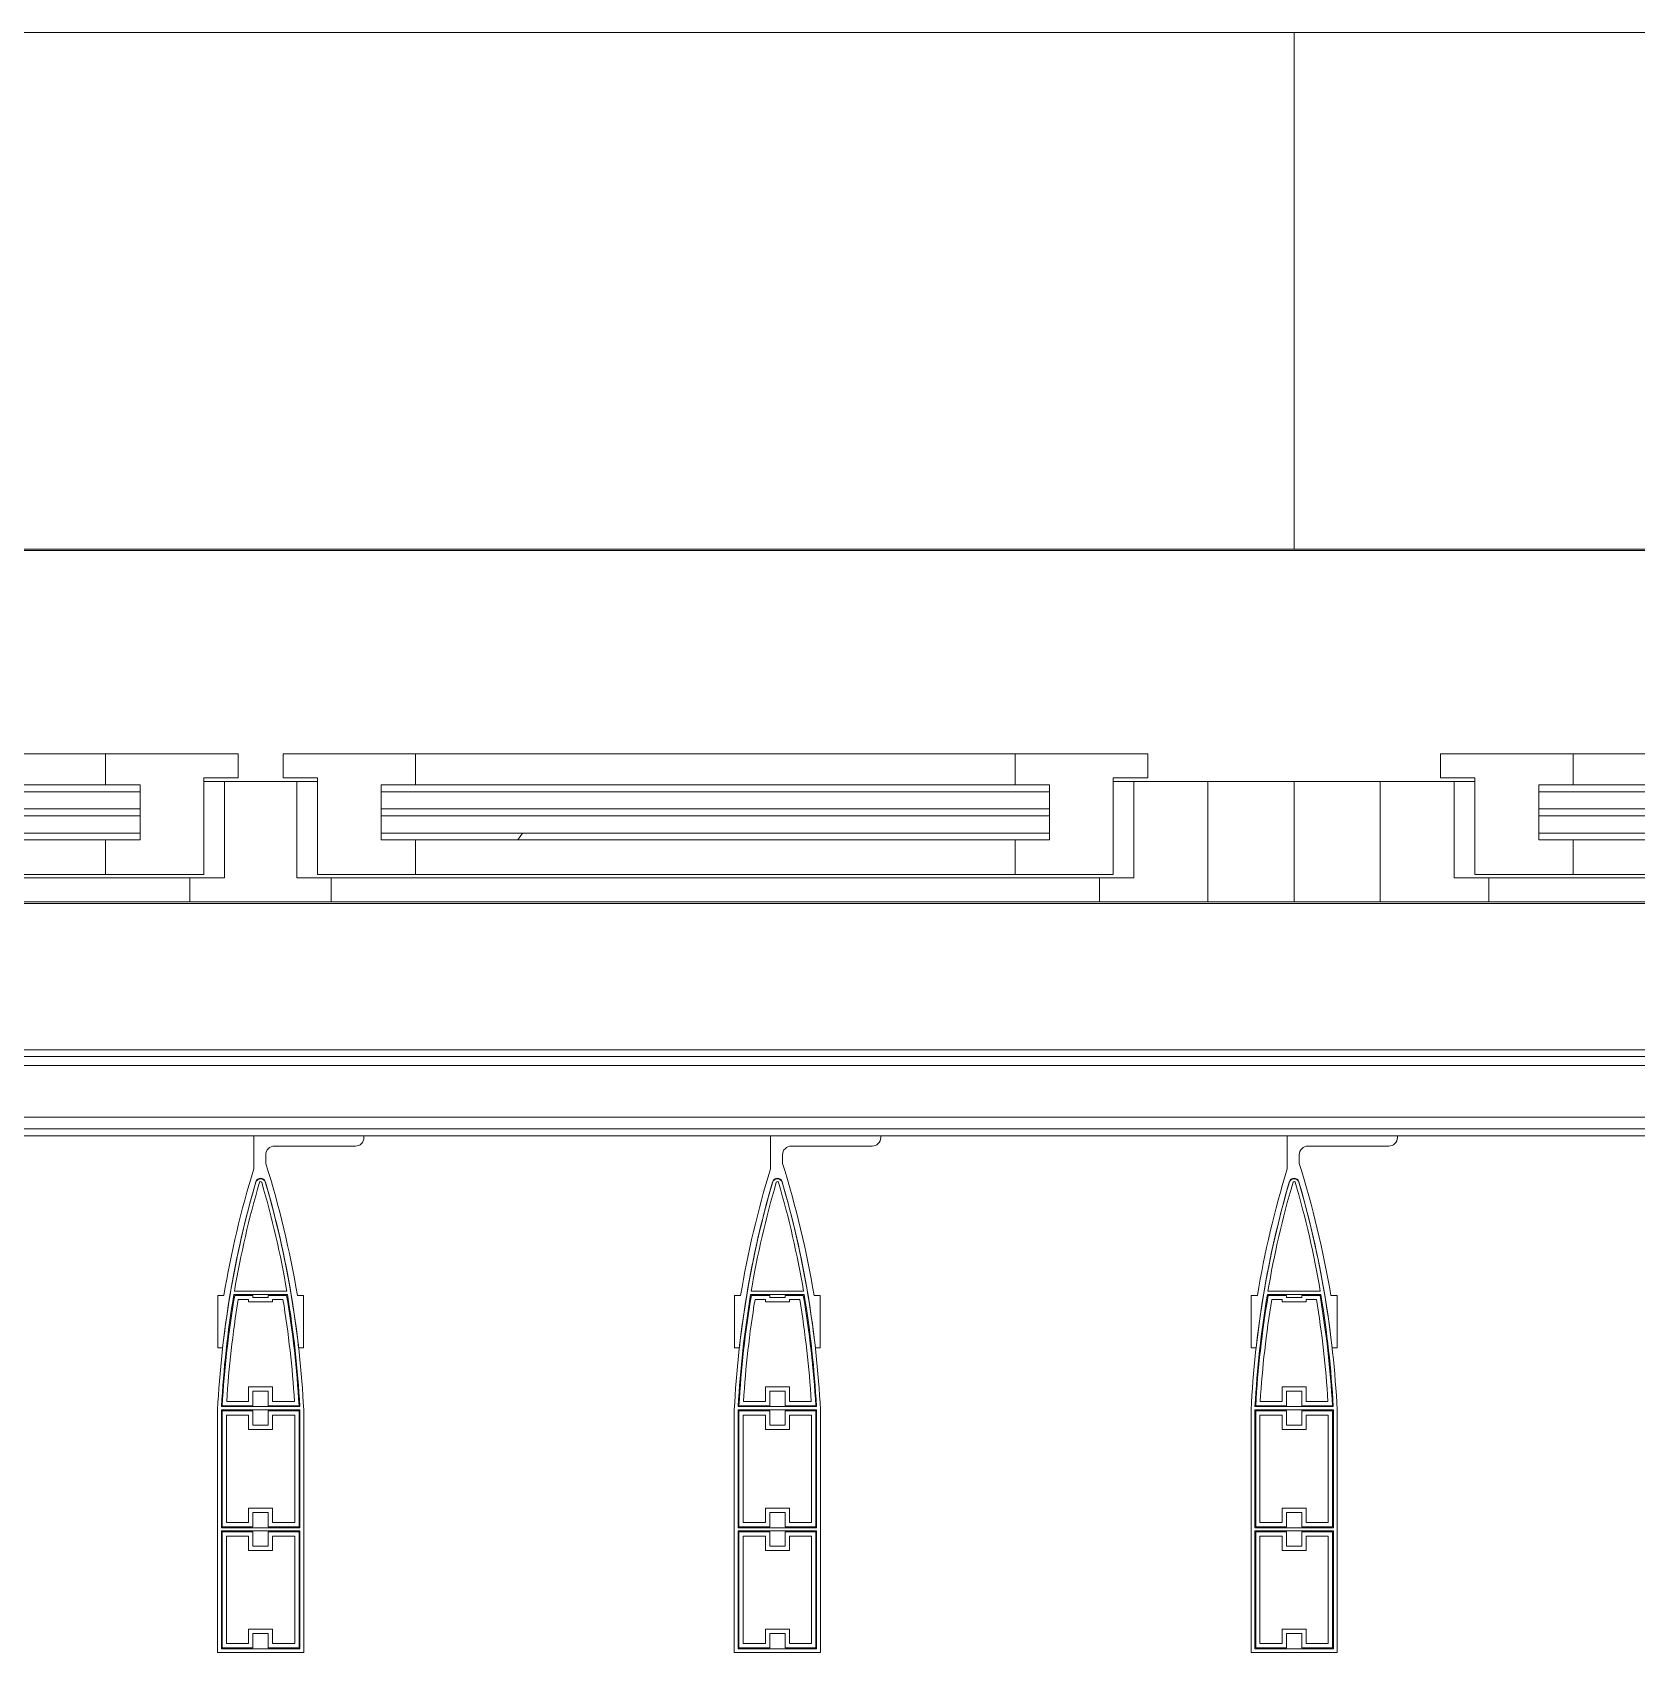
# Model space of a CAD drawing. Header units: millimetres. Extents: x 48966 to 155647, y -43515 to 26217.
# Drawn here: x 112499 to 113430, y -32323 to -31383 of the extents above; entities that cross this region are included whole.
import ezdxf

# ---------------------------------------------------------------- set-up
doc = ezdxf.new("R2010")
doc.units = ezdxf.units.MM
doc.linetypes.add('Осевые', pattern=[6350, 1270, -952.5, 3175, -952.5])
doc.linetypes.add('Сверху', pattern=[793.75, 476.25, -317.5])
for name, color, linetype, lineweight in [('Каркас_Импост', 7, 'Continuous', 9), ('Обобщенные модели', 7, 'Continuous', 9), ('Обобщенные модели-1', 7, 'Continuous', 18), ('Окна', 7, 'Continuous', 9), ('Окна-2', 7, 'Сверху', 9), ('Оси-2', 7, 'Осевые', 9), ('Остекление', 7, 'Continuous', 9), ('Перекрытия', 7, 'Continuous', 9), ('Стены', 7, 'Continuous', 9)]:
    doc.layers.add(name, color=color, linetype=linetype, lineweight=lineweight)
doc.layers.add('Окна-1', color=7, linetype='Continuous', lineweight=9, true_color=0x804000)
pattern_1 = [(56.31, (112311.58, -32158.53), (533.399, 1066.80005), [201.168, -1722.033]), (56.31, (112300.92, -32126.53), (533.399, 1066.80005), [201.168, -1722.033]), (56.31, (112364.92, -32126.53), (533.399, 1066.80005), [201.168, -1722.033])]

# ---------------------------------------------------------------- blocks, each defined once
blk = doc.blocks.new('Обвязочная балка 1 - Обвязочная балка 1-1451838-План 5-го этажа на отм_ _12_600')
at = {"layer": 'Обобщенные модели'}
for p, q in [((124281.62, -31982.64), (79137.59, -31982.64)), ((79137.65, -32012.52), (124281.62, -32012.52))]:
    blk.add_line(p, q, dxfattribs=at)
at = {"layer": 'Обобщенные модели-1'}
for p, q in [((124281.62, -31973.44), (79137.57, -31973.44)), ((79137.58, -31977.44), (124281.62, -31977.44)), ((124281.62, -32019.44), (79137.67, -32019.44)), ((79137.67, -32023.44), (124281.62, -32023.44))]:
    blk.add_line(p, q, dxfattribs=at)
blk = doc.blocks.new('Профиль ламели498 - Профиль ламели-1601713-План 5-го этажа на отм_ _12_600')
at = {"layer": 'Обобщенные модели-1'}
for p, q in [((89806.85, 24507.07), (89806.85, 24366.17)), ((89856.85, 24507.07), (89806.85, 24507.07)), ((89809.05, 24436.47), (89809.05, 24504.87)), ((89809.05, 24504.87), (89854.65, 24504.87)), ((89827.4, 24504.37), (89809.55, 24504.37)), ((89809.55, 24504.37), (89809.55, 24436.97)), ((89812.05, 24439.47), (89812.05, 24501.87)), ((89812.05, 24501.87), (89824.9, 24501.87)), ((89824.9, 24501.87), (89824.9, 24493.47)), ((89827.4, 24495.97), (89827.4, 24504.37)), ((89854.15, 24504.37), (89836.3, 24504.37)), ((89836.3, 24504.37), (89836.3, 24495.97)), ((89838.8, 24493.47), (89838.8, 24501.87)), ((89838.8, 24501.87), (89851.65, 24501.87)), ((89851.65, 24501.87), (89851.65, 24439.47)), ((89854.15, 24436.97), (89854.15, 24504.37)), ((89854.65, 24504.87), (89854.65, 24436.47)), ((89856.85, 24366.17), (89856.85, 24507.07)), ((89824.9, 24493.47), (89838.8, 24493.47)), ((89836.3, 24495.97), (89827.4, 24495.97)), ((89838.8, 24447.87), (89824.9, 24447.87)), ((89824.9, 24447.87), (89824.9, 24439.47)), ((89827.4, 24436.97), (89827.4, 24445.37)), ((89827.4, 24445.37), (89836.3, 24445.37)), ((89836.3, 24445.37), (89836.3, 24436.97)), ((89838.8, 24439.47), (89838.8, 24447.87)), ((89854.65, 24436.47), (89809.05, 24436.47)), ((89809.55, 24436.97), (89827.4, 24436.97)), ((89824.9, 24439.47), (89812.05, 24439.47)), ((89836.3, 24436.97), (89854.15, 24436.97)), ((89851.65, 24439.47), (89838.8, 24439.47)), ((89809.05, 24434.57), (89854.65, 24434.57)), ((89809.05, 24366.17), (89809.05, 24434.57)), ((89827.4, 24434.07), (89809.55, 24434.07)), ((89809.55, 24434.07), (89809.55, 24366.67)), ((89812.05, 24369.17), (89812.05, 24431.57)), ((89812.05, 24431.57), (89824.9, 24431.57)), ((89824.9, 24431.57), (89824.9, 24423.17)), ((89827.4, 24425.67), (89827.4, 24434.07)), ((89854.15, 24434.07), (89836.3, 24434.07)), ((89836.3, 24434.07), (89836.3, 24425.67)), ((89838.8, 24423.17), (89838.8, 24431.57)), ((89838.8, 24431.57), (89851.65, 24431.57)), ((89851.65, 24431.57), (89851.65, 24369.17)), ((89854.15, 24366.67), (89854.15, 24434.07)), ((89854.65, 24434.57), (89854.65, 24366.17)), ((89824.9, 24423.17), (89838.8, 24423.17)), ((89836.3, 24425.67), (89827.4, 24425.67)), ((89838.8, 24377.57), (89824.9, 24377.57)), ((89824.9, 24377.57), (89824.9, 24369.17)), ((89827.4, 24366.67), (89827.4, 24375.07)), ((89827.4, 24375.07), (89836.3, 24375.07)), ((89836.3, 24375.07), (89836.3, 24366.67)), ((89838.8, 24369.17), (89838.8, 24377.57)), ((89854.65, 24366.17), (89809.05, 24366.17)), ((89809.15, 24364.27), (89854.55, 24364.27)), ((89809.55, 24366.67), (89827.4, 24366.67)), ((89827.4, 24363.77), (89809.55, 24363.77)), ((89824.9, 24369.17), (89812.05, 24369.17)), ((89812.2, 24361.27), (89824.9, 24361.27)), ((89824.9, 24361.27), (89824.9, 24352.87)), ((89827.4, 24355.37), (89827.4, 24363.77)), ((89836.3, 24366.67), (89854.15, 24366.67)), ((89854.15, 24363.77), (89836.3, 24363.77)), ((89836.3, 24363.77), (89836.3, 24355.37)), ((89851.65, 24369.17), (89838.8, 24369.17)), ((89838.8, 24352.87), (89838.8, 24361.27)), ((89838.8, 24361.27), (89851.51, 24361.27)), ((89824.9, 24352.87), (89838.8, 24352.87)), ((89836.3, 24355.37), (89827.4, 24355.37)), ((89809.78, 24330.07), (89806.93, 24330.07)), ((89806.93, 24330.07), (89806.93, 24299.67)), ((89856.78, 24330.07), (89853.92, 24330.07)), ((89856.78, 24299.67), (89856.78, 24330.07)), ((89806.93, 24299.67), (89810.54, 24299.67)), ((89847.38, 24299.17), (89816.33, 24299.17)), ((89816.65, 24297.27), (89847.05, 24297.27)), ((89816.8, 24299.67), (89827.4, 24299.67)), ((89824.9, 24302.17), (89818.88, 24302.17)), ((89838.8, 24303.47), (89824.9, 24303.47)), ((89824.9, 24303.47), (89824.9, 24302.17)), ((89827.4, 24299.67), (89827.4, 24300.97)), ((89827.4, 24300.97), (89836.3, 24300.97)), ((89836.3, 24300.97), (89836.3, 24299.67)), ((89836.3, 24299.67), (89846.9, 24299.67)), ((89838.8, 24302.17), (89838.8, 24303.47)), ((89844.82, 24302.17), (89838.8, 24302.17)), ((89853.16, 24299.67), (89856.78, 24299.67)), ((89828.85, 24223.05), (89828.85, 24218.07)), ((89835.85, 24207.07), (89835.85, 24226.28)), ((89823.85, 24213.07), (89776.85, 24213.07)), ((89771.85, 24208.07), (89771.85, 24207.07)), ((89771.85, 24207.07), (89835.85, 24207.07))]:
    blk.add_line(p, q, dxfattribs=at)
for centre, radius, start, end in [((90380.65, 24394.57), 574.5, 182.83378, 196.22578), ((90380.66, 24394.33), 572.3, 183.01095, 189.5715), ((90380.45, 24395.88), 571.8, 183.21931, 189.68667), ((90380.46, 24395.6), 569.3, 183.45714, 189.44574), ((89283.05, 24394.57), 574.5, 343.77422, 357.16622), ((89283.24, 24395.6), 569.3, 350.55426, 356.54286), ((89283.25, 24395.88), 571.8, 350.31333, 356.78069), ((89283.04, 24394.33), 572.3, 350.4285, 356.98905), ((90380.65, 24394.57), 574.5, 186.44653, 196.25765), ((89283.05, 24394.57), 574.5, 343.74235, 353.55347), ((90377.15, 24394.57), 574.5, 189.50836, 197.37116), ((90348.98, 24386.76), 539.8, 189.54278, 196.43437), ((89314.72, 24386.76), 539.8, 343.56563, 350.45722), ((89286.55, 24394.57), 574.5, 342.96606, 350.49164), ((89831.85, 24235.07), 3, 200, 340), ((89831.85, 24234.53), 2.84, 196.25765, 343.74235), ((89831.85, 24234.22), 0.645, 196.43437, 343.56563), ((89776.85, 24208.07), 5, 90, 180), ((89823.85, 24218.07), 5, 270, 0)]:
    blk.add_arc(centre, radius, start, end, dxfattribs=at)
blk = doc.blocks.new('Профиль ламели499 - Профиль ламели-1601977-План 5-го этажа на отм_ _12_600')
at = {"layer": 'Обобщенные модели-1'}
for p, q in [((89806.85, 24507.07), (89806.85, 24366.17)), ((89856.85, 24507.07), (89806.85, 24507.07)), ((89809.05, 24436.47), (89809.05, 24504.87)), ((89809.05, 24504.87), (89854.65, 24504.87)), ((89827.4, 24504.37), (89809.55, 24504.37)), ((89809.55, 24504.37), (89809.55, 24436.97)), ((89812.05, 24439.47), (89812.05, 24501.87)), ((89812.05, 24501.87), (89824.9, 24501.87)), ((89824.9, 24501.87), (89824.9, 24493.47)), ((89827.4, 24495.97), (89827.4, 24504.37)), ((89854.15, 24504.37), (89836.3, 24504.37)), ((89836.3, 24504.37), (89836.3, 24495.97)), ((89838.8, 24493.47), (89838.8, 24501.87)), ((89838.8, 24501.87), (89851.65, 24501.87)), ((89851.65, 24501.87), (89851.65, 24439.47)), ((89854.15, 24436.97), (89854.15, 24504.37)), ((89854.65, 24504.87), (89854.65, 24436.47)), ((89856.85, 24366.17), (89856.85, 24507.07)), ((89824.9, 24493.47), (89838.8, 24493.47)), ((89836.3, 24495.97), (89827.4, 24495.97)), ((89838.8, 24447.87), (89824.9, 24447.87)), ((89824.9, 24447.87), (89824.9, 24439.47)), ((89827.4, 24436.97), (89827.4, 24445.37)), ((89827.4, 24445.37), (89836.3, 24445.37)), ((89836.3, 24445.37), (89836.3, 24436.97)), ((89838.8, 24439.47), (89838.8, 24447.87)), ((89854.65, 24436.47), (89809.05, 24436.47)), ((89809.55, 24436.97), (89827.4, 24436.97)), ((89824.9, 24439.47), (89812.05, 24439.47)), ((89836.3, 24436.97), (89854.15, 24436.97)), ((89851.65, 24439.47), (89838.8, 24439.47)), ((89809.05, 24434.57), (89854.65, 24434.57)), ((89809.05, 24366.17), (89809.05, 24434.57)), ((89827.4, 24434.07), (89809.55, 24434.07)), ((89809.55, 24434.07), (89809.55, 24366.67)), ((89812.05, 24369.17), (89812.05, 24431.57)), ((89812.05, 24431.57), (89824.9, 24431.57)), ((89824.9, 24431.57), (89824.9, 24423.17)), ((89827.4, 24425.67), (89827.4, 24434.07)), ((89854.15, 24434.07), (89836.3, 24434.07)), ((89836.3, 24434.07), (89836.3, 24425.67)), ((89838.8, 24423.17), (89838.8, 24431.57)), ((89838.8, 24431.57), (89851.65, 24431.57)), ((89851.65, 24431.57), (89851.65, 24369.17)), ((89854.15, 24366.67), (89854.15, 24434.07)), ((89854.65, 24434.57), (89854.65, 24366.17)), ((89824.9, 24423.17), (89838.8, 24423.17)), ((89836.3, 24425.67), (89827.4, 24425.67)), ((89838.8, 24377.57), (89824.9, 24377.57)), ((89824.9, 24377.57), (89824.9, 24369.17)), ((89827.4, 24366.67), (89827.4, 24375.07)), ((89827.4, 24375.07), (89836.3, 24375.07)), ((89836.3, 24375.07), (89836.3, 24366.67)), ((89838.8, 24369.17), (89838.8, 24377.57)), ((89854.65, 24366.17), (89809.05, 24366.17)), ((89809.15, 24364.27), (89854.55, 24364.27)), ((89809.55, 24366.67), (89827.4, 24366.67)), ((89827.4, 24363.77), (89809.55, 24363.77)), ((89824.9, 24369.17), (89812.05, 24369.17)), ((89812.2, 24361.27), (89824.9, 24361.27)), ((89824.9, 24361.27), (89824.9, 24352.87)), ((89827.4, 24355.37), (89827.4, 24363.77)), ((89836.3, 24366.67), (89854.15, 24366.67)), ((89854.15, 24363.77), (89836.3, 24363.77)), ((89836.3, 24363.77), (89836.3, 24355.37)), ((89851.65, 24369.17), (89838.8, 24369.17)), ((89838.8, 24352.87), (89838.8, 24361.27)), ((89838.8, 24361.27), (89851.51, 24361.27)), ((89824.9, 24352.87), (89838.8, 24352.87)), ((89836.3, 24355.37), (89827.4, 24355.37)), ((89809.78, 24330.07), (89806.93, 24330.07)), ((89806.93, 24330.07), (89806.93, 24299.67)), ((89856.78, 24330.07), (89853.92, 24330.07)), ((89856.78, 24299.67), (89856.78, 24330.07)), ((89806.93, 24299.67), (89810.54, 24299.67)), ((89847.38, 24299.17), (89816.33, 24299.17)), ((89816.65, 24297.27), (89847.05, 24297.27)), ((89816.8, 24299.67), (89827.4, 24299.67)), ((89824.9, 24302.17), (89818.88, 24302.17)), ((89838.8, 24303.47), (89824.9, 24303.47)), ((89824.9, 24303.47), (89824.9, 24302.17)), ((89827.4, 24299.67), (89827.4, 24300.97)), ((89827.4, 24300.97), (89836.3, 24300.97)), ((89836.3, 24300.97), (89836.3, 24299.67)), ((89836.3, 24299.67), (89846.9, 24299.67)), ((89838.8, 24302.17), (89838.8, 24303.47)), ((89844.82, 24302.17), (89838.8, 24302.17)), ((89853.16, 24299.67), (89856.78, 24299.67)), ((89828.85, 24223.05), (89828.85, 24218.07)), ((89835.85, 24207.07), (89835.85, 24226.28)), ((89823.85, 24213.07), (89776.85, 24213.07)), ((89771.85, 24208.07), (89771.85, 24207.07)), ((89771.85, 24207.07), (89835.85, 24207.07))]:
    blk.add_line(p, q, dxfattribs=at)
for centre, radius, start, end in [((90380.65, 24394.57), 574.5, 182.83378, 196.22578), ((90380.66, 24394.33), 572.3, 183.01095, 189.5715), ((90380.45, 24395.88), 571.8, 183.21931, 189.68667), ((90380.46, 24395.6), 569.3, 183.45714, 189.44574), ((89283.05, 24394.57), 574.5, 343.77422, 357.16622), ((89283.24, 24395.6), 569.3, 350.55426, 356.54286), ((89283.25, 24395.88), 571.8, 350.31333, 356.78069), ((89283.04, 24394.33), 572.3, 350.4285, 356.98905), ((90380.65, 24394.57), 574.5, 186.44653, 196.25765), ((89283.05, 24394.57), 574.5, 343.74235, 353.55347), ((90377.15, 24394.57), 574.5, 189.50836, 197.37116), ((90348.98, 24386.76), 539.8, 189.54278, 196.43437), ((89314.72, 24386.76), 539.8, 343.56563, 350.45722), ((89286.55, 24394.57), 574.5, 342.96606, 350.49164), ((89831.85, 24235.07), 3, 200, 340), ((89831.85, 24234.53), 2.84, 196.25765, 343.74235), ((89831.85, 24234.22), 0.645, 196.43437, 343.56563), ((89776.85, 24208.07), 5, 90, 180), ((89823.85, 24218.07), 5, 270, 0)]:
    blk.add_arc(centre, radius, start, end, dxfattribs=at)
blk = doc.blocks.new('Профиль ламели500 - Профиль ламели-1602241-План 5-го этажа на отм_ _12_600')
at = {"layer": 'Обобщенные модели-1'}
for p, q in [((89806.85, 24507.07), (89806.85, 24366.17)), ((89856.85, 24507.07), (89806.85, 24507.07)), ((89809.05, 24436.47), (89809.05, 24504.87)), ((89809.05, 24504.87), (89854.65, 24504.87)), ((89827.4, 24504.37), (89809.55, 24504.37)), ((89809.55, 24504.37), (89809.55, 24436.97)), ((89812.05, 24439.47), (89812.05, 24501.87)), ((89812.05, 24501.87), (89824.9, 24501.87)), ((89824.9, 24501.87), (89824.9, 24493.47)), ((89827.4, 24495.97), (89827.4, 24504.37)), ((89854.15, 24504.37), (89836.3, 24504.37)), ((89836.3, 24504.37), (89836.3, 24495.97)), ((89838.8, 24493.47), (89838.8, 24501.87)), ((89838.8, 24501.87), (89851.65, 24501.87)), ((89851.65, 24501.87), (89851.65, 24439.47)), ((89854.15, 24436.97), (89854.15, 24504.37)), ((89854.65, 24504.87), (89854.65, 24436.47)), ((89856.85, 24366.17), (89856.85, 24507.07)), ((89824.9, 24493.47), (89838.8, 24493.47)), ((89836.3, 24495.97), (89827.4, 24495.97)), ((89838.8, 24447.87), (89824.9, 24447.87)), ((89824.9, 24447.87), (89824.9, 24439.47)), ((89827.4, 24436.97), (89827.4, 24445.37)), ((89827.4, 24445.37), (89836.3, 24445.37)), ((89836.3, 24445.37), (89836.3, 24436.97)), ((89838.8, 24439.47), (89838.8, 24447.87)), ((89854.65, 24436.47), (89809.05, 24436.47)), ((89809.55, 24436.97), (89827.4, 24436.97)), ((89824.9, 24439.47), (89812.05, 24439.47)), ((89836.3, 24436.97), (89854.15, 24436.97)), ((89851.65, 24439.47), (89838.8, 24439.47)), ((89809.05, 24434.57), (89854.65, 24434.57)), ((89809.05, 24366.17), (89809.05, 24434.57)), ((89827.4, 24434.07), (89809.55, 24434.07)), ((89809.55, 24434.07), (89809.55, 24366.67)), ((89812.05, 24369.17), (89812.05, 24431.57)), ((89812.05, 24431.57), (89824.9, 24431.57)), ((89824.9, 24431.57), (89824.9, 24423.17)), ((89827.4, 24425.67), (89827.4, 24434.07)), ((89854.15, 24434.07), (89836.3, 24434.07)), ((89836.3, 24434.07), (89836.3, 24425.67)), ((89838.8, 24423.17), (89838.8, 24431.57)), ((89838.8, 24431.57), (89851.65, 24431.57)), ((89851.65, 24431.57), (89851.65, 24369.17)), ((89854.15, 24366.67), (89854.15, 24434.07)), ((89854.65, 24434.57), (89854.65, 24366.17)), ((89824.9, 24423.17), (89838.8, 24423.17)), ((89836.3, 24425.67), (89827.4, 24425.67)), ((89838.8, 24377.57), (89824.9, 24377.57)), ((89824.9, 24377.57), (89824.9, 24369.17)), ((89827.4, 24366.67), (89827.4, 24375.07)), ((89827.4, 24375.07), (89836.3, 24375.07)), ((89836.3, 24375.07), (89836.3, 24366.67)), ((89838.8, 24369.17), (89838.8, 24377.57)), ((89854.65, 24366.17), (89809.05, 24366.17)), ((89809.15, 24364.27), (89854.55, 24364.27)), ((89809.55, 24366.67), (89827.4, 24366.67)), ((89827.4, 24363.77), (89809.55, 24363.77)), ((89824.9, 24369.17), (89812.05, 24369.17)), ((89812.2, 24361.27), (89824.9, 24361.27)), ((89824.9, 24361.27), (89824.9, 24352.87)), ((89827.4, 24355.37), (89827.4, 24363.77)), ((89836.3, 24366.67), (89854.15, 24366.67)), ((89854.15, 24363.77), (89836.3, 24363.77)), ((89836.3, 24363.77), (89836.3, 24355.37)), ((89851.65, 24369.17), (89838.8, 24369.17)), ((89838.8, 24352.87), (89838.8, 24361.27)), ((89838.8, 24361.27), (89851.51, 24361.27)), ((89824.9, 24352.87), (89838.8, 24352.87)), ((89836.3, 24355.37), (89827.4, 24355.37)), ((89809.78, 24330.07), (89806.93, 24330.07)), ((89806.93, 24330.07), (89806.93, 24299.67)), ((89856.78, 24330.07), (89853.92, 24330.07)), ((89856.78, 24299.67), (89856.78, 24330.07)), ((89806.93, 24299.67), (89810.54, 24299.67)), ((89847.38, 24299.17), (89816.33, 24299.17)), ((89816.65, 24297.27), (89847.05, 24297.27)), ((89816.8, 24299.67), (89827.4, 24299.67)), ((89824.9, 24302.17), (89818.88, 24302.17)), ((89838.8, 24303.47), (89824.9, 24303.47)), ((89824.9, 24303.47), (89824.9, 24302.17)), ((89827.4, 24299.67), (89827.4, 24300.97)), ((89827.4, 24300.97), (89836.3, 24300.97)), ((89836.3, 24300.97), (89836.3, 24299.67)), ((89836.3, 24299.67), (89846.9, 24299.67)), ((89838.8, 24302.17), (89838.8, 24303.47)), ((89844.82, 24302.17), (89838.8, 24302.17)), ((89853.16, 24299.67), (89856.78, 24299.67)), ((89828.85, 24223.05), (89828.85, 24218.07)), ((89835.85, 24207.07), (89835.85, 24226.28)), ((89823.85, 24213.07), (89776.85, 24213.07)), ((89771.85, 24208.07), (89771.85, 24207.07)), ((89771.85, 24207.07), (89835.85, 24207.07))]:
    blk.add_line(p, q, dxfattribs=at)
for centre, radius, start, end in [((90380.65, 24394.57), 574.5, 182.83378, 196.22578), ((90380.66, 24394.33), 572.3, 183.01095, 189.5715), ((90380.45, 24395.88), 571.8, 183.21931, 189.68667), ((90380.46, 24395.6), 569.3, 183.45714, 189.44574), ((89283.05, 24394.57), 574.5, 343.77422, 357.16622), ((89283.24, 24395.6), 569.3, 350.55426, 356.54286), ((89283.25, 24395.88), 571.8, 350.31333, 356.78069), ((89283.04, 24394.33), 572.3, 350.4285, 356.98905), ((90380.65, 24394.57), 574.5, 186.44653, 196.25765), ((89283.05, 24394.57), 574.5, 343.74235, 353.55347), ((90377.15, 24394.57), 574.5, 189.50836, 197.37116), ((90348.98, 24386.76), 539.8, 189.54278, 196.43437), ((89314.72, 24386.76), 539.8, 343.56563, 350.45722), ((89286.55, 24394.57), 574.5, 342.96606, 350.49164), ((89831.85, 24235.07), 3, 200, 340), ((89831.85, 24234.53), 2.84, 196.25765, 343.74235), ((89831.85, 24234.22), 0.645, 196.43437, 343.56563), ((89776.85, 24208.07), 5, 90, 180), ((89823.85, 24218.07), 5, 270, 0)]:
    blk.add_arc(centre, radius, start, end, dxfattribs=at)
blk = doc.blocks.new('Окно 2-Распашное - Один переплет с многокамерным стеклопакетом - 30674-99 - ОК-1 1200-1800-V13-План 5-го этажа на отм_ _12_600')
at = {"layer": 'Каркас_Импост'}
for p, q in [((-550, 102.5), (-550, 32.5)), ((-487, 102.5), (-550, 102.5)), ((-487, 88.5), (-487, 102.5)), ((-487, 102.5), (-41, 102.5)), ((-487, 88.5), (-487, 102.5)), ((41, 102.5), (-41, 102.5)), ((-41, 102.5), (-41, 88.5)), ((-41, 88.5), (-41, 102.5)), ((41, 88.5), (41, 102.5)), ((41, 102.5), (487, 102.5)), ((41, 102.5), (41, 88.5)), ((550, 102.5), (487, 102.5)), ((487, 102.5), (487, 88.5)), ((487, 102.5), (487, 88.5)), ((550, 32.5), (550, 102.5)), ((-507, 32.5), (-507, 88.5)), ((-507, 88.5), (-487, 88.5)), ((-21, 88.5), (-507, 88.5)), ((-507, 32.5), (-507, 88.5)), ((-438, 86.5), (-495, 86.5)), ((-495, 86.5), (-495, 30.5)), ((-41, 88.5), (-487, 88.5)), ((-438, 66.5), (-438, 86.5)), ((-90, 86.5), (-438, 86.5)), ((-438, 86.5), (-438, 66.5)), ((-33, 86.5), (-90, 86.5)), ((-90, 86.5), (-90, 66.5)), ((-90, 86.5), (-90, 66.5)), ((-41, 88.5), (-21, 88.5)), ((-33, 30.5), (-33, 86.5)), ((-21, 88.5), (-21, 32.5)), ((-21, 32.5), (-21, 88.5)), ((21, 32.5), (21, 88.5)), ((21, 88.5), (41, 88.5)), ((21, 88.5), (21, 32.5)), ((507, 88.5), (21, 88.5)), ((90, 86.5), (33, 86.5)), ((33, 86.5), (33, 30.5)), ((487, 88.5), (41, 88.5)), ((90, 66.5), (90, 86.5)), ((90, 66.5), (90, 86.5)), ((438, 86.5), (90, 86.5)), ((438, 86.5), (438, 66.5)), ((495, 86.5), (438, 86.5)), ((438, 66.5), (438, 86.5)), ((487, 88.5), (507, 88.5)), ((495, 30.5), (495, 86.5)), ((507, 88.5), (507, 32.5)), ((507, 88.5), (507, 32.5)), ((-458, 34.5), (-458, 66.5)), ((-458, 66.5), (-438, 66.5)), ((-70, 66.5), (-458, 66.5)), ((-458, 66.5), (-458, 34.5)), ((-438, 66.5), (-90, 66.5)), ((-90, 66.5), (-70, 66.5)), ((-70, 66.5), (-70, 34.5)), ((-70, 66.5), (-70, 34.5)), ((70, 34.5), (70, 66.5)), ((70, 66.5), (90, 66.5)), ((458, 66.5), (70, 66.5)), ((70, 34.5), (70, 66.5)), ((90, 66.5), (438, 66.5)), ((438, 66.5), (458, 66.5)), ((458, 66.5), (458, 34.5)), ((458, 34.5), (458, 66.5)), ((-550, 32.5), (-507, 32.5)), ((-495, 30.5), (-515, 30.5)), ((-515, 30.5), (-515, 16.5)), ((-495, 32.5), (-507, 32.5)), ((-438, 34.5), (-458, 34.5)), ((-458, 34.5), (-70, 34.5)), ((-438, 16.5), (-438, 34.5)), ((-90, 34.5), (-438, 34.5)), ((-438, 34.5), (-438, 16.5)), ((-70, 34.5), (-90, 34.5)), ((-90, 34.5), (-90, 16.5)), ((-90, 34.5), (-90, 16.5)), ((-21, 32.5), (-33, 32.5)), ((-13, 30.5), (-33, 30.5)), ((-21, 32.5), (21, 32.5)), ((-13, 16.5), (-13, 30.5)), ((33, 30.5), (13, 30.5)), ((13, 30.5), (13, 16.5)), ((33, 32.5), (21, 32.5)), ((90, 34.5), (70, 34.5)), ((70, 34.5), (458, 34.5)), ((90, 16.5), (90, 34.5)), ((90, 16.5), (90, 34.5)), ((438, 34.5), (90, 34.5)), ((458, 34.5), (438, 34.5)), ((438, 34.5), (438, 16.5)), ((438, 16.5), (438, 34.5)), ((507, 32.5), (495, 32.5)), ((515, 30.5), (495, 30.5)), ((507, 32.5), (550, 32.5)), ((515, 16.5), (515, 30.5)), ((-515, 16.5), (-438, 16.5)), ((-438, 16.5), (-90, 16.5)), ((-90, 16.5), (-13, 16.5)), ((13, 16.5), (90, 16.5)), ((90, 16.5), (438, 16.5)), ((438, 16.5), (515, 16.5))]:
    blk.add_line(p, q, dxfattribs=at)
at = {"layer": 'Окна'}
for p, q in [((-437.59, 102.5), (-487, 102.5)), ((-487, 102.5), (-474.65, 102.5)), ((-53.33, 102.5), (-41, 102.5)), ((53.33, 102.5), (41, 102.5)), ((438.23, 102.5), (487, 102.5)), ((487, 102.5), (474.82, 102.5)), ((-70, 62.5), (-458, 62.5)), ((-458, 52.5), (-458, 62.5)), ((-85, 62.5), (-443, 62.5)), ((-70, 62.5), (-70, 52.5)), ((70, 52.5), (70, 62.5)), ((458, 62.5), (70, 62.5)), ((443, 62.5), (85, 62.5)), ((458, 62.5), (458, 52.5)), ((-458, 52.5), (-70, 52.5)), ((-70, 48.5), (-458, 48.5)), ((-458, 38.5), (-458, 48.5)), ((-443, 52.5), (-85, 52.5)), ((-85, 48.5), (-443, 48.5)), ((-70, 48.5), (-70, 38.5)), ((70, 52.5), (458, 52.5)), ((70, 38.5), (70, 48.5)), ((458, 48.5), (70, 48.5)), ((85, 52.5), (443, 52.5)), ((443, 48.5), (85, 48.5)), ((458, 48.5), (458, 38.5)), ((-458, 38.5), (-70, 38.5)), ((-443, 38.5), (-85, 38.5)), ((70, 38.5), (458, 38.5)), ((85, 38.5), (443, 38.5))]:
    blk.add_line(p, q, dxfattribs=at)
at = {"layer": 'Окна-1'}
for p, q in [((-600, 102.5), (-600, 32.5)), ((-550, 102.5), (-600, 102.5)), ((-550, 32.5), (-550, 102.5)), ((550, 102.5), (-550, 102.5)), ((-550, 32.5), (-550, 102.5)), ((600, 102.5), (550, 102.5)), ((550, 102.5), (550, 32.5)), ((550, 32.5), (550, 102.5)), ((600, 32.5), (600, 102.5)), ((-600, 32.5), (-550, 32.5)), ((-550, 32.5), (-495, 32.5)), ((-33, 32.5), (33, 32.5)), ((495, 32.5), (550, 32.5)), ((550, 32.5), (600, 32.5))]:
    blk.add_line(p, q, dxfattribs=at)
at = {"layer": 'Остекление'}
for p, q in [((-70, 66.5), (-458, 66.5)), ((-458, 66.5), (-458, 62.5)), ((-70, 62.5), (-70, 66.5)), ((70, 66.5), (70, 62.5)), ((458, 66.5), (70, 66.5)), ((458, 62.5), (458, 66.5)), ((-458, 62.5), (-70, 62.5)), ((70, 62.5), (458, 62.5)), ((-70, 52.5), (-458, 52.5)), ((-458, 52.5), (-458, 48.5)), ((-458, 48.5), (-70, 48.5)), ((-70, 48.5), (-70, 52.5)), ((70, 52.5), (70, 48.5)), ((458, 52.5), (70, 52.5)), ((70, 48.5), (458, 48.5)), ((458, 48.5), (458, 52.5)), ((-70, 38.5), (-458, 38.5)), ((-458, 38.5), (-458, 34.5)), ((-70, 34.5), (-70, 38.5)), ((70, 38.5), (70, 34.5)), ((458, 38.5), (70, 38.5)), ((458, 34.5), (458, 38.5)), ((-458, 34.5), (-70, 34.5)), ((70, 34.5), (458, 34.5))]:
    blk.add_line(p, q, dxfattribs=at)
blk = doc.blocks.new('Окно 2-Распашное - Один переплет с многокамерным стеклопакетом - 30674-99 - ОК-1 1200-1800-V14-План 5-го этажа на отм_ _12_600')
at = {"layer": 'Остекление'}
h = blk.add_hatch(dxfattribs=at)
h.set_pattern_fill('FP_11', color=256, style=0, pattern_type=2)
h.set_pattern_definition(pattern_1)
h.paths.add_polyline_path([(-70, 66.5), (-458, 66.5), (-458, 62.5), (-70, 62.5)], flags=0)
h.paths.add_polyline_path([(-458, 38.5), (-458, 34.5), (-70, 34.5), (-70, 38.5), (-176.65, 38.5)], flags=0)
h = blk.add_hatch(dxfattribs=at)
h.set_pattern_fill('FP_11', color=256, style=0, pattern_type=2)
h.set_pattern_definition(pattern_1)
h.paths.add_polyline_path([(458, 66.5), (70, 66.5), (70, 62.5), (458, 62.5)], flags=0)
h.paths.add_polyline_path([(239.81, 38.5), (70, 38.5), (70, 34.5), (458, 34.5), (458, 38.5)], flags=0)
at = {"layer": 'Каркас_Импост'}
for p, q in [((-550, 102.5), (-550, 32.5)), ((-487, 102.5), (-550, 102.5)), ((-487, 88.5), (-487, 102.5)), ((-487, 102.5), (-41, 102.5)), ((-487, 88.5), (-487, 102.5)), ((41, 102.5), (-41, 102.5)), ((-41, 102.5), (-41, 88.5)), ((-41, 88.5), (-41, 102.5)), ((41, 88.5), (41, 102.5)), ((41, 102.5), (487, 102.5)), ((41, 102.5), (41, 88.5)), ((550, 102.5), (487, 102.5)), ((487, 102.5), (487, 88.5)), ((487, 102.5), (487, 88.5)), ((550, 32.5), (550, 102.5)), ((-507, 32.5), (-507, 88.5)), ((-507, 88.5), (-487, 88.5)), ((-21, 88.5), (-507, 88.5)), ((-507, 32.5), (-507, 88.5)), ((-438, 86.5), (-495, 86.5)), ((-495, 86.5), (-495, 30.5)), ((-41, 88.5), (-487, 88.5)), ((-438, 66.5), (-438, 86.5)), ((-90, 86.5), (-438, 86.5)), ((-438, 86.5), (-438, 66.5)), ((-33, 86.5), (-90, 86.5)), ((-90, 86.5), (-90, 66.5)), ((-90, 86.5), (-90, 66.5)), ((-41, 88.5), (-21, 88.5)), ((-33, 30.5), (-33, 86.5)), ((-21, 88.5), (-21, 32.5)), ((-21, 32.5), (-21, 88.5)), ((21, 32.5), (21, 88.5)), ((21, 88.5), (41, 88.5)), ((21, 88.5), (21, 32.5)), ((507, 88.5), (21, 88.5)), ((90, 86.5), (33, 86.5)), ((33, 86.5), (33, 30.5)), ((487, 88.5), (41, 88.5)), ((90, 66.5), (90, 86.5)), ((90, 66.5), (90, 86.5)), ((438, 86.5), (90, 86.5)), ((438, 86.5), (438, 66.5)), ((495, 86.5), (438, 86.5)), ((438, 66.5), (438, 86.5)), ((487, 88.5), (507, 88.5)), ((495, 30.5), (495, 86.5)), ((507, 88.5), (507, 32.5)), ((507, 88.5), (507, 32.5)), ((-458, 34.5), (-458, 66.5)), ((-458, 66.5), (-438, 66.5)), ((-70, 66.5), (-458, 66.5)), ((-458, 66.5), (-458, 34.5)), ((-438, 66.5), (-90, 66.5)), ((-90, 66.5), (-70, 66.5)), ((-70, 66.5), (-70, 34.5)), ((-70, 66.5), (-70, 34.5)), ((70, 34.5), (70, 66.5)), ((70, 66.5), (90, 66.5)), ((458, 66.5), (70, 66.5)), ((70, 34.5), (70, 66.5)), ((90, 66.5), (438, 66.5)), ((438, 66.5), (458, 66.5)), ((458, 66.5), (458, 34.5)), ((458, 34.5), (458, 66.5)), ((-550, 32.5), (-507, 32.5)), ((-495, 30.5), (-515, 30.5)), ((-515, 30.5), (-515, 16.5)), ((-495, 32.5), (-507, 32.5)), ((-438, 34.5), (-458, 34.5)), ((-458, 34.5), (-70, 34.5)), ((-438, 16.5), (-438, 34.5)), ((-90, 34.5), (-438, 34.5)), ((-438, 34.5), (-438, 16.5)), ((-70, 34.5), (-90, 34.5)), ((-90, 34.5), (-90, 16.5)), ((-90, 34.5), (-90, 16.5)), ((-21, 32.5), (-33, 32.5)), ((-13, 30.5), (-33, 30.5)), ((-21, 32.5), (21, 32.5)), ((-13, 16.5), (-13, 30.5)), ((33, 30.5), (13, 30.5)), ((13, 30.5), (13, 16.5)), ((33, 32.5), (21, 32.5)), ((90, 34.5), (70, 34.5)), ((70, 34.5), (458, 34.5)), ((90, 16.5), (90, 34.5)), ((90, 16.5), (90, 34.5)), ((438, 34.5), (90, 34.5)), ((458, 34.5), (438, 34.5)), ((438, 34.5), (438, 16.5)), ((438, 16.5), (438, 34.5)), ((507, 32.5), (495, 32.5)), ((515, 30.5), (495, 30.5)), ((507, 32.5), (550, 32.5)), ((515, 16.5), (515, 30.5)), ((-515, 16.5), (-438, 16.5)), ((-438, 16.5), (-90, 16.5)), ((-90, 16.5), (-13, 16.5)), ((13, 16.5), (90, 16.5)), ((90, 16.5), (438, 16.5)), ((438, 16.5), (515, 16.5))]:
    blk.add_line(p, q, dxfattribs=at)
at = {"layer": 'Окна'}
for p, q in [((-437.59, 102.5), (-487, 102.5)), ((-487, 102.5), (-474.65, 102.5)), ((-53.33, 102.5), (-41, 102.5)), ((53.33, 102.5), (41, 102.5)), ((438.23, 102.5), (487, 102.5)), ((487, 102.5), (474.82, 102.5)), ((-70, 62.5), (-458, 62.5)), ((-458, 52.5), (-458, 62.5)), ((-85, 62.5), (-443, 62.5)), ((-70, 62.5), (-70, 52.5)), ((70, 52.5), (70, 62.5)), ((458, 62.5), (70, 62.5)), ((443, 62.5), (85, 62.5)), ((458, 62.5), (458, 52.5)), ((-458, 52.5), (-70, 52.5)), ((-70, 48.5), (-458, 48.5)), ((-458, 38.5), (-458, 48.5)), ((-443, 52.5), (-85, 52.5)), ((-85, 48.5), (-443, 48.5)), ((-70, 48.5), (-70, 38.5)), ((70, 52.5), (458, 52.5)), ((70, 38.5), (70, 48.5)), ((458, 48.5), (70, 48.5)), ((85, 52.5), (443, 52.5)), ((443, 48.5), (85, 48.5)), ((458, 48.5), (458, 38.5)), ((-458, 38.5), (-70, 38.5)), ((-443, 38.5), (-85, 38.5)), ((70, 38.5), (458, 38.5)), ((85, 38.5), (443, 38.5))]:
    blk.add_line(p, q, dxfattribs=at)
at = {"layer": 'Окна-1'}
for p, q in [((-600, 102.5), (-600, 32.5)), ((-550, 102.5), (-600, 102.5)), ((-550, 32.5), (-550, 102.5)), ((550, 102.5), (-550, 102.5)), ((-550, 32.5), (-550, 102.5)), ((600, 102.5), (550, 102.5)), ((550, 102.5), (550, 32.5)), ((550, 32.5), (550, 102.5)), ((600, 32.5), (600, 102.5)), ((-600, 32.5), (-550, 32.5)), ((-550, 32.5), (-495, 32.5)), ((-33, 32.5), (33, 32.5)), ((495, 32.5), (550, 32.5)), ((550, 32.5), (600, 32.5))]:
    blk.add_line(p, q, dxfattribs=at)
at = {"layer": 'Остекление'}
for p, q in [((-70, 66.5), (-458, 66.5)), ((-458, 66.5), (-458, 62.5)), ((-70, 62.5), (-70, 66.5)), ((70, 66.5), (70, 62.5)), ((458, 66.5), (70, 66.5)), ((458, 62.5), (458, 66.5)), ((-458, 62.5), (-70, 62.5)), ((70, 62.5), (458, 62.5)), ((-70, 52.5), (-458, 52.5)), ((-458, 52.5), (-458, 48.5)), ((-458, 48.5), (-70, 48.5)), ((-70, 48.5), (-70, 52.5)), ((70, 52.5), (70, 48.5)), ((458, 52.5), (70, 52.5)), ((70, 48.5), (458, 48.5)), ((458, 48.5), (458, 52.5)), ((-70, 38.5), (-458, 38.5)), ((-458, 38.5), (-458, 34.5)), ((-70, 34.5), (-70, 38.5)), ((70, 38.5), (70, 34.5)), ((458, 38.5), (70, 38.5)), ((458, 34.5), (458, 38.5)), ((-458, 34.5), (-70, 34.5)), ((70, 34.5), (458, 34.5))]:
    blk.add_line(p, q, dxfattribs=at)
blk = doc.blocks.new('M_Окно-Квадратный проем - 1200 x 1800 mm-1791807-План 5-го этажа на отм_ _12_600')
at = {"layer": 'Окна'}
for p, q in [((-608.19, -150), (-608.19, 150)), ((591.81, 150), (591.81, -150))]:
    blk.add_line(p, q, dxfattribs=at)
at = {"layer": 'Окна-2'}
for p, q in [((-608.19, 150), (591.81, 150)), ((591.81, -150), (-608.19, -150))]:
    blk.add_line(p, q, dxfattribs=at)

msp = doc.modelspace()

# ---------------------------------------------------------------- linework, layer by layer
at = {"layer": 'Оси-2'}
msp.add_line((150171.62, -31382.88), (50565.61, -31382.88), dxfattribs=at)
at = {"layer": 'Перекрытия'}
for p, q in [((104481.62, -31382.88), (115330.83, -31382.88)), ((112031.62, -31682.88), (114431.62, -31682.88))]:
    msp.add_line(p, q, dxfattribs=at)
at = {"layer": 'Стены'}
for p, q in [((114431.62, -31682.88), (112031.62, -31682.88)), ((112031.62, -31683.55), (114431.62, -31683.55)), ((125200.21, -31888.55), (78736.42, -31888.55))]:
    msp.add_line(p, q, dxfattribs=at)

# ---------------------------------------------------------------- block references
at = {"layer": 'Обобщенные модели'}
msp.add_blockref('Обвязочная балка 1 - Обвязочная балка 1-1451838-План 5-го этажа на отм_ _12_600', (0, 0), dxfattribs=at)
at = {"layer": 'Обобщенные модели', "rotation": 180}
for name, p in [('Профиль ламели498 - Профиль ламели-1601713-План 5-го этажа на отм_ _12_600', (202463.48, -7816.37)), ('Профиль ламели499 - Профиль ламели-1601977-План 5-го этажа на отм_ _12_600', (202763.48, -7816.37)), ('Профиль ламели500 - Профиль ламели-1602241-План 5-го этажа на отм_ _12_600', (203063.48, -7816.37))]:
    msp.add_blockref(name, p, dxfattribs=at)
at = {"layer": 'Окна'}
for p in [(112639.81, -31532.88), (113839.81, -31532.88)]:
    msp.add_blockref('M_Окно-Квадратный проем - 1200 x 1800 mm-1791807-План 5-го этажа на отм_ _12_600', p, dxfattribs=at)
at = {"layer": 'Окна', "rotation": 180}
for name, p in [('Окно 2-Распашное - Один переплет с многокамерным стеклопакетом - 30674-99 - ОК-1 1200-1800-V14-План 5-го этажа на отм_ _12_600', (112631.62, -31785.15)), ('Окно 2-Распашное - Один переплет с многокамерным стеклопакетом - 30674-99 - ОК-1 1200-1800-V13-План 5-го этажа на отм_ _12_600', (113831.62, -31785.15))]:
    msp.add_blockref(name, p, dxfattribs=at)

doc.saveas('drawing.dxf')
